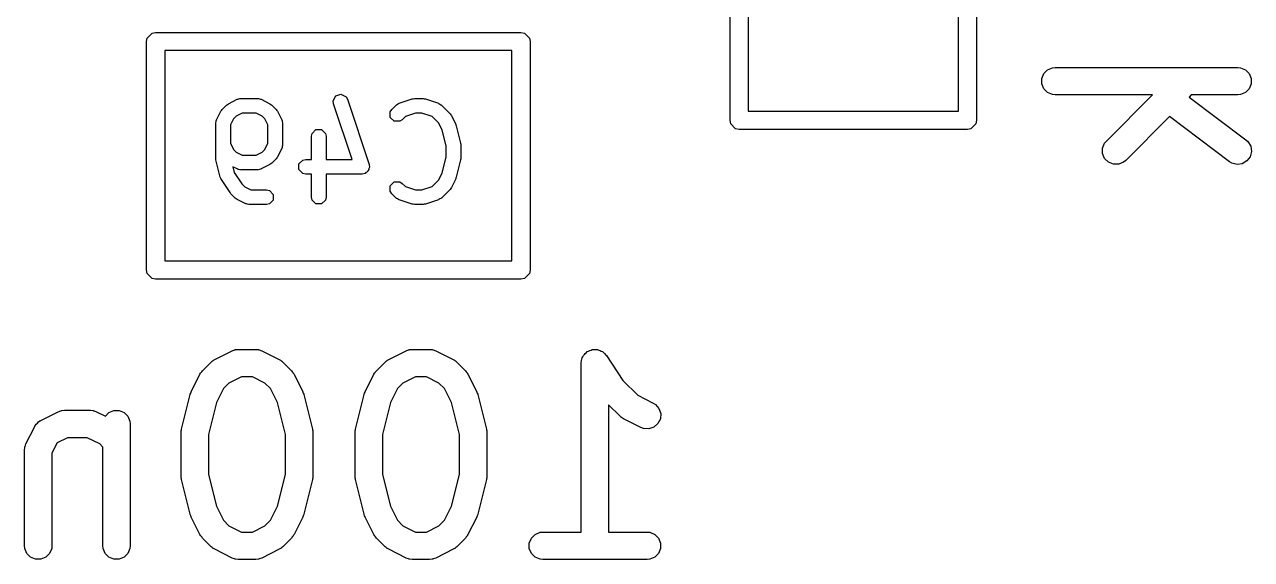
# Model space of a CAD drawing. Header units: inches. Extents: x 0.38 to 5.39, y 0.07 to 3.28.
# Drawn here: x 4.1259 to 4.3904, y 2.0309 to 2.1461 of the extents above; entities that cross this region are included whole.
import ezdxf

# ---------------------------------------------------------------- set-up
doc = ezdxf.new("R2010")
doc.units = ezdxf.units.IN
doc.header["$MEASUREMENT"] = 0
doc.layers.add('BLACK', color=250, linetype='CONTINUOUS')

msp = doc.modelspace()

# ---------------------------------------------------------------- linework, layer by layer
at = {"layer": 'BLACK', "linetype": 'CONTINUOUS'}
for p, q in [((4.27797, 2.12549), (4.27797, 2.20423)), ((4.28191, 2.20226), (4.28191, 2.12746)), ((4.32718, 2.12746), (4.32718, 2.18322)), ((4.33112, 2.18322), (4.33112, 2.12549)), ((4.1522, 2.14246), (4.15235, 2.14322)), ((4.1522, 2.09325), (4.1522, 2.14246)), ((4.15235, 2.14322), (4.15342, 2.14428)), ((4.15342, 2.14428), (4.15417, 2.14443)), ((4.15417, 2.14443), (4.23291, 2.14443)), ((4.23291, 2.14443), (4.23367, 2.14428)), ((4.23367, 2.14428), (4.23473, 2.14322)), ((4.23473, 2.14322), (4.23488, 2.14246)), ((4.23488, 2.14246), (4.23488, 2.09325)), ((4.15614, 2.1405), (4.15614, 2.09522)), ((4.23094, 2.1405), (4.15614, 2.1405)), ((4.23094, 2.09522), (4.23094, 2.1405)), ((4.3464, 2.13638), (4.34746, 2.13682)), ((4.34746, 2.13682), (4.34804, 2.13688)), ((4.34804, 2.13688), (4.38741, 2.13688)), ((4.38741, 2.13688), (4.38799, 2.13682)), ((4.38799, 2.13682), (4.38905, 2.13638)), ((4.34514, 2.1345), (4.34558, 2.13557)), ((4.34514, 2.13335), (4.34514, 2.1345)), ((4.34558, 2.13557), (4.3464, 2.13638)), ((4.38905, 2.13638), (4.38987, 2.13557)), ((4.38987, 2.13557), (4.39031, 2.1345)), ((4.39031, 2.1345), (4.39031, 2.13335)), ((4.34558, 2.13228), (4.34514, 2.13335)), ((4.3464, 2.13147), (4.34558, 2.13228)), ((4.34746, 2.13103), (4.3464, 2.13147)), ((4.38905, 2.13147), (4.38799, 2.13103)), ((4.38987, 2.13228), (4.38905, 2.13147)), ((4.39031, 2.13335), (4.38987, 2.13228)), ((4.16946, 2.12878), (4.16967, 2.12892)), ((4.16967, 2.12892), (4.16987, 2.12907)), ((4.16987, 2.12907), (4.17175, 2.13001)), ((4.17175, 2.13001), (4.17182, 2.13003)), ((4.17182, 2.13003), (4.17185, 2.13006)), ((4.17185, 2.13006), (4.1721, 2.1301)), ((4.1721, 2.1301), (4.17234, 2.13017)), ((4.17234, 2.13017), (4.17237, 2.13016)), ((4.17237, 2.13016), (4.17245, 2.13018)), ((4.17245, 2.13018), (4.1762, 2.13018)), ((4.1762, 2.13018), (4.17628, 2.13016)), ((4.17628, 2.13016), (4.17631, 2.13017)), ((4.17631, 2.13017), (4.17656, 2.1301)), ((4.17656, 2.1301), (4.1768, 2.13006)), ((4.1768, 2.13006), (4.17683, 2.13003)), ((4.17683, 2.13003), (4.17691, 2.13001)), ((4.17691, 2.13001), (4.17878, 2.12907)), ((4.17878, 2.12907), (4.17898, 2.12892)), ((4.17898, 2.12892), (4.17919, 2.12878)), ((4.19244, 2.12965), (4.19298, 2.13073)), ((4.19252, 2.12904), (4.19244, 2.12965)), ((4.19651, 2.11705), (4.19252, 2.12904)), ((4.19298, 2.13073), (4.19412, 2.13111)), ((4.19412, 2.13111), (4.1952, 2.13057)), ((4.1952, 2.13057), (4.19551, 2.13004)), ((4.19551, 2.13004), (4.20019, 2.11598)), ((4.20602, 2.12878), (4.20609, 2.12882)), ((4.20609, 2.12882), (4.2061, 2.12885)), ((4.2061, 2.12885), (4.20632, 2.12898)), ((4.20632, 2.12898), (4.20653, 2.12912)), ((4.20653, 2.12912), (4.20657, 2.12912)), ((4.20657, 2.12912), (4.20664, 2.12916)), ((4.20664, 2.12916), (4.20945, 2.13009)), ((4.20945, 2.13009), (4.2097, 2.13013)), ((4.2097, 2.13013), (4.20995, 2.13018)), ((4.20995, 2.13018), (4.21182, 2.13018)), ((4.21182, 2.13018), (4.21207, 2.13013)), ((4.21207, 2.13013), (4.21232, 2.13009)), ((4.21232, 2.13009), (4.21513, 2.12916)), ((4.21513, 2.12916), (4.2152, 2.12912)), ((4.2152, 2.12912), (4.21524, 2.12912)), ((4.21524, 2.12912), (4.21545, 2.12898)), ((4.21545, 2.12898), (4.21567, 2.12885)), ((4.21567, 2.12885), (4.21568, 2.12882)), ((4.21568, 2.12882), (4.21575, 2.12878)), ((4.34804, 2.13097), (4.34746, 2.13103)), ((4.36903, 2.13097), (4.34804, 2.13097)), ((4.35908, 2.12101), (4.36903, 2.13097)), ((4.37738, 2.13097), (4.37691, 2.13049)), ((4.37691, 2.13049), (4.38918, 2.12129)), ((4.38741, 2.13097), (4.37738, 2.13097)), ((4.38799, 2.13103), (4.38741, 2.13097)), ((4.16729, 2.12556), (4.16823, 2.12743)), ((4.16823, 2.12743), (4.16839, 2.12763)), ((4.16839, 2.12763), (4.16853, 2.12784)), ((4.16853, 2.12784), (4.16946, 2.12878)), ((4.17151, 2.12637), (4.17093, 2.12579)), ((4.17282, 2.12703), (4.17151, 2.12637)), ((4.17583, 2.12703), (4.17282, 2.12703)), ((4.17714, 2.12637), (4.17583, 2.12703)), ((4.17772, 2.12579), (4.17714, 2.12637)), ((4.17919, 2.12878), (4.18013, 2.12784)), ((4.18013, 2.12784), (4.18027, 2.12763)), ((4.18027, 2.12763), (4.18042, 2.12743)), ((4.18042, 2.12743), (4.18136, 2.12556)), ((4.20474, 2.12733), (4.20508, 2.12784)), ((4.20474, 2.12612), (4.20474, 2.12733)), ((4.20508, 2.12784), (4.20602, 2.12878)), ((4.20799, 2.12629), (4.20731, 2.12561)), ((4.2102, 2.12703), (4.20799, 2.12629)), ((4.21157, 2.12703), (4.2102, 2.12703)), ((4.21378, 2.12629), (4.21157, 2.12703)), ((4.21521, 2.12486), (4.21378, 2.12629)), ((4.21575, 2.12878), (4.21762, 2.1269)), ((4.21762, 2.1269), (4.21776, 2.12669)), ((4.21776, 2.12669), (4.21792, 2.12649)), ((4.21792, 2.12649), (4.21886, 2.12462)), ((4.28191, 2.12746), (4.32718, 2.12746)), ((4.37269, 2.12628), (4.36325, 2.11684)), ((4.38564, 2.11656), (4.37269, 2.12628)), ((4.16713, 2.12496), (4.1672, 2.12521)), ((4.16714, 2.12493), (4.16713, 2.12496)), ((4.16713, 2.12485), (4.16714, 2.12493)), ((4.16713, 2.11735), (4.16713, 2.12485)), ((4.1672, 2.12521), (4.16725, 2.12545)), ((4.16725, 2.12545), (4.16727, 2.12548)), ((4.16727, 2.12548), (4.16729, 2.12556)), ((4.17093, 2.12579), (4.17028, 2.12448)), ((4.17028, 2.12448), (4.17028, 2.12054)), ((4.17838, 2.12448), (4.17772, 2.12579)), ((4.17838, 2.12054), (4.17838, 2.12448)), ((4.18136, 2.12556), (4.18138, 2.12548)), ((4.18138, 2.12548), (4.18141, 2.12545)), ((4.18141, 2.12545), (4.18146, 2.12521)), ((4.18146, 2.12521), (4.18152, 2.12496)), ((4.18152, 2.12496), (4.18151, 2.12493)), ((4.18151, 2.12493), (4.18153, 2.12485)), ((4.18153, 2.12485), (4.18153, 2.12016)), ((4.2056, 2.12527), (4.20474, 2.12612)), ((4.2068, 2.12527), (4.2056, 2.12527)), ((4.20731, 2.12561), (4.2068, 2.12527)), ((4.21596, 2.12336), (4.21521, 2.12486)), ((4.21886, 2.12462), (4.2189, 2.12445)), ((4.2189, 2.12445), (4.21897, 2.1243)), ((4.21897, 2.1243), (4.21991, 2.12055)), ((4.27812, 2.12473), (4.27797, 2.12549)), ((4.27918, 2.12367), (4.27812, 2.12473)), ((4.27994, 2.12352), (4.27918, 2.12367)), ((4.32915, 2.12352), (4.27994, 2.12352)), ((4.3299, 2.12367), (4.32915, 2.12352)), ((4.33097, 2.12473), (4.3299, 2.12367)), ((4.33112, 2.12549), (4.33097, 2.12473)), ((4.18775, 2.12204), (4.18787, 2.12264)), ((4.18775, 2.11705), (4.18775, 2.12204)), ((4.18787, 2.12264), (4.18872, 2.12349)), ((4.18872, 2.12349), (4.18993, 2.12349)), ((4.18993, 2.12349), (4.19078, 2.12264)), ((4.19078, 2.12264), (4.1909, 2.12204)), ((4.1909, 2.12204), (4.1909, 2.11705)), ((4.21681, 2.11997), (4.21596, 2.12336)), ((4.35871, 2.12057), (4.35908, 2.12101)), ((4.38918, 2.12129), (4.38961, 2.1209)), ((4.38961, 2.1209), (4.3902, 2.11991)), ((4.17028, 2.12054), (4.17093, 2.11922)), ((4.17093, 2.11922), (4.17151, 2.11865)), ((4.17151, 2.11865), (4.17282, 2.11799)), ((4.17583, 2.11799), (4.17714, 2.11865)), ((4.17714, 2.11865), (4.17772, 2.11922)), ((4.17772, 2.11922), (4.17838, 2.12054)), ((4.18136, 2.11946), (4.18042, 2.11758)), ((4.18138, 2.11954), (4.18136, 2.11946)), ((4.18141, 2.11956), (4.18138, 2.11954)), ((4.18146, 2.11981), (4.18141, 2.11956)), ((4.18152, 2.12005), (4.18146, 2.11981)), ((4.18153, 2.12016), (4.18151, 2.12009)), ((4.18151, 2.12009), (4.18152, 2.12005)), ((4.21681, 2.11755), (4.21681, 2.11997)), ((4.21991, 2.12055), (4.21992, 2.12035)), ((4.21992, 2.12035), (4.21996, 2.12016)), ((4.21996, 2.12016), (4.21996, 2.11735)), ((4.35827, 2.1195), (4.35871, 2.12057)), ((4.35827, 2.11835), (4.35827, 2.1195)), ((4.35871, 2.11729), (4.35827, 2.11835)), ((4.39036, 2.11877), (4.39007, 2.11765)), ((4.3902, 2.11991), (4.39036, 2.11877)), ((4.16717, 2.11716), (4.16713, 2.11735)), ((4.16717, 2.11697), (4.16717, 2.11716)), ((4.16811, 2.11322), (4.16717, 2.11697)), ((4.17282, 2.11799), (4.17583, 2.11799)), ((4.17878, 2.11594), (4.17691, 2.11501)), ((4.17898, 2.1161), (4.17878, 2.11594)), ((4.17919, 2.11624), (4.17898, 2.1161)), ((4.18013, 2.11718), (4.17919, 2.11624)), ((4.18027, 2.11739), (4.18013, 2.11718)), ((4.18042, 2.11758), (4.18027, 2.11739)), ((4.18506, 2.11608), (4.18591, 2.11693)), ((4.18506, 2.11487), (4.18506, 2.11608)), ((4.18591, 2.11693), (4.18651, 2.11705)), ((4.18651, 2.11705), (4.18775, 2.11705)), ((4.1909, 2.11705), (4.19651, 2.11705)), ((4.20019, 2.11598), (4.20027, 2.11537)), ((4.21596, 2.11415), (4.21681, 2.11755)), ((4.21991, 2.11697), (4.21897, 2.11322)), ((4.21992, 2.11716), (4.21991, 2.11697)), ((4.21996, 2.11735), (4.21992, 2.11716)), ((4.35952, 2.11647), (4.35871, 2.11729)), ((4.36059, 2.11603), (4.35952, 2.11647)), ((4.36174, 2.11603), (4.36059, 2.11603)), ((4.3628, 2.11647), (4.36174, 2.11603)), ((4.36325, 2.11684), (4.3628, 2.11647)), ((4.38613, 2.11626), (4.38564, 2.11656)), ((4.38725, 2.11598), (4.38613, 2.11626)), ((4.38839, 2.11614), (4.38725, 2.11598)), ((4.38938, 2.11673), (4.38839, 2.11614)), ((4.39007, 2.11765), (4.38938, 2.11673)), ((4.16823, 2.11298), (4.16811, 2.11322)), ((4.16833, 2.11273), (4.16823, 2.11298)), ((4.17175, 2.11501), (4.17079, 2.11548)), ((4.17079, 2.11548), (4.1711, 2.11425)), ((4.1711, 2.11425), (4.17274, 2.11179)), ((4.17182, 2.11499), (4.17175, 2.11501)), ((4.17185, 2.11496), (4.17182, 2.11499)), ((4.1721, 2.11491), (4.17185, 2.11496)), ((4.17234, 2.11484), (4.1721, 2.11491)), ((4.17237, 2.11486), (4.17234, 2.11484)), ((4.17245, 2.11484), (4.17237, 2.11486)), ((4.1762, 2.11484), (4.17245, 2.11484)), ((4.17628, 2.11486), (4.1762, 2.11484)), ((4.17631, 2.11484), (4.17628, 2.11486)), ((4.17656, 2.11491), (4.17631, 2.11484)), ((4.1768, 2.11496), (4.17656, 2.11491)), ((4.17683, 2.11499), (4.1768, 2.11496)), ((4.17691, 2.11501), (4.17683, 2.11499)), ((4.18591, 2.11402), (4.18506, 2.11487)), ((4.18651, 2.1139), (4.18591, 2.11402)), ((4.18775, 2.1139), (4.18651, 2.1139)), ((4.18775, 2.10892), (4.18775, 2.1139)), ((4.1987, 2.1139), (4.1909, 2.1139)), ((4.1909, 2.1139), (4.1909, 2.10892)), ((4.1993, 2.11402), (4.1987, 2.1139)), ((4.19948, 2.11421), (4.1993, 2.11402)), ((4.19973, 2.11429), (4.19948, 2.11421)), ((4.19989, 2.11462), (4.19973, 2.11429)), ((4.20015, 2.11487), (4.19989, 2.11462)), ((4.20027, 2.11537), (4.20015, 2.11513)), ((4.20015, 2.11513), (4.20015, 2.11487)), ((4.21521, 2.11266), (4.21596, 2.11415)), ((4.2189, 2.11306), (4.21886, 2.1129)), ((4.21897, 2.11322), (4.2189, 2.11306)), ((4.1702, 2.10992), (4.16833, 2.11273)), ((4.17274, 2.11179), (4.17338, 2.11115)), ((4.17338, 2.11115), (4.1747, 2.11049)), ((4.1747, 2.11049), (4.17808, 2.11049)), ((4.17808, 2.11049), (4.17868, 2.11037)), ((4.17868, 2.11037), (4.17953, 2.10952)), ((4.20474, 2.11139), (4.2056, 2.11225)), ((4.20474, 2.11019), (4.20474, 2.11139)), ((4.2056, 2.11225), (4.2068, 2.11225)), ((4.2068, 2.11225), (4.20731, 2.1119)), ((4.20731, 2.1119), (4.20799, 2.11123)), ((4.20799, 2.11123), (4.2102, 2.11049)), ((4.2102, 2.11049), (4.21157, 2.11049)), ((4.21157, 2.11049), (4.21378, 2.11123)), ((4.21378, 2.11123), (4.21521, 2.11266)), ((4.21762, 2.11061), (4.21575, 2.10874)), ((4.21776, 2.11082), (4.21762, 2.11061)), ((4.21792, 2.11102), (4.21776, 2.11082)), ((4.21886, 2.1129), (4.21792, 2.11102)), ((4.17031, 2.10981), (4.1702, 2.10992)), ((4.1704, 2.10968), (4.17031, 2.10981)), ((4.17134, 2.10874), (4.1704, 2.10968)), ((4.17155, 2.1086), (4.17134, 2.10874)), ((4.17175, 2.10844), (4.17155, 2.1086)), ((4.17362, 2.10751), (4.17175, 2.10844)), ((4.17953, 2.10831), (4.17868, 2.10746)), ((4.17953, 2.10952), (4.17953, 2.10831)), ((4.18787, 2.10831), (4.18775, 2.10892)), ((4.18872, 2.10746), (4.18787, 2.10831)), ((4.19078, 2.10831), (4.18993, 2.10746)), ((4.1909, 2.10892), (4.19078, 2.10831)), ((4.20508, 2.10968), (4.20474, 2.11019)), ((4.20602, 2.10874), (4.20508, 2.10968)), ((4.20609, 2.1087), (4.20602, 2.10874)), ((4.2061, 2.10866), (4.20609, 2.1087)), ((4.20632, 2.10854), (4.2061, 2.10866)), ((4.20653, 2.1084), (4.20632, 2.10854)), ((4.20657, 2.1084), (4.20653, 2.1084)), ((4.20664, 2.10836), (4.20657, 2.1084)), ((4.20945, 2.10742), (4.20664, 2.10836)), ((4.21513, 2.10836), (4.21232, 2.10742)), ((4.2152, 2.1084), (4.21513, 2.10836)), ((4.21524, 2.1084), (4.2152, 2.1084)), ((4.21545, 2.10854), (4.21524, 2.1084)), ((4.21567, 2.10866), (4.21545, 2.10854)), ((4.21568, 2.1087), (4.21567, 2.10866)), ((4.21575, 2.10874), (4.21568, 2.1087)), ((4.1737, 2.10749), (4.17362, 2.10751)), ((4.17372, 2.10746), (4.1737, 2.10749)), ((4.17397, 2.10741), (4.17372, 2.10746)), ((4.17422, 2.10734), (4.17397, 2.10741)), ((4.17425, 2.10736), (4.17422, 2.10734)), ((4.17433, 2.10734), (4.17425, 2.10736)), ((4.17808, 2.10734), (4.17433, 2.10734)), ((4.17868, 2.10746), (4.17808, 2.10734)), ((4.18993, 2.10746), (4.18872, 2.10746)), ((4.2097, 2.10739), (4.20945, 2.10742)), ((4.20995, 2.10734), (4.2097, 2.10739)), ((4.21182, 2.10734), (4.20995, 2.10734)), ((4.21207, 2.10739), (4.21182, 2.10734)), ((4.21232, 2.10742), (4.21207, 2.10739)), ((4.15614, 2.09522), (4.23094, 2.09522)), ((4.15235, 2.0925), (4.1522, 2.09325)), ((4.15342, 2.09143), (4.15235, 2.0925)), ((4.23473, 2.0925), (4.23367, 2.09143)), ((4.23488, 2.09325), (4.23473, 2.0925)), ((4.15417, 2.09128), (4.15342, 2.09143)), ((4.23291, 2.09128), (4.15417, 2.09128)), ((4.23367, 2.09143), (4.23291, 2.09128)), ((4.17066, 2.07582), (4.1712, 2.07603)), ((4.1712, 2.07603), (4.17131, 2.07604)), ((4.17131, 2.07604), (4.17141, 2.07608)), ((4.17141, 2.07608), (4.17198, 2.07613)), ((4.17198, 2.07613), (4.17573, 2.07613)), ((4.17573, 2.07613), (4.17631, 2.07608)), ((4.17631, 2.07608), (4.17641, 2.07604)), ((4.17641, 2.07604), (4.17651, 2.07603)), ((4.17651, 2.07603), (4.17705, 2.07582)), ((4.20816, 2.07582), (4.2087, 2.07603)), ((4.2087, 2.07603), (4.2088, 2.07604)), ((4.2088, 2.07604), (4.2089, 2.07608)), ((4.2089, 2.07608), (4.20948, 2.07613)), ((4.20948, 2.07613), (4.21323, 2.07613)), ((4.21323, 2.07613), (4.2138, 2.07608)), ((4.2138, 2.07608), (4.2139, 2.07604)), ((4.2139, 2.07604), (4.21401, 2.07603)), ((4.21401, 2.07603), (4.21455, 2.07582)), ((4.24772, 2.07591), (4.24801, 2.07597)), ((4.24801, 2.07597), (4.24827, 2.07608)), ((4.24827, 2.07608), (4.24857, 2.07608)), ((4.24857, 2.07608), (4.24885, 2.07613)), ((4.24885, 2.07613), (4.24914, 2.07608)), ((4.24914, 2.07608), (4.24942, 2.07608)), ((4.24942, 2.07608), (4.2497, 2.07596)), ((4.2497, 2.07596), (4.24998, 2.07591)), ((4.16427, 2.07152), (4.16615, 2.07339)), ((4.16615, 2.07339), (4.16637, 2.07358)), ((4.16637, 2.07358), (4.16642, 2.07364)), ((4.16642, 2.07364), (4.16651, 2.07369)), ((4.16651, 2.07369), (4.16659, 2.07376)), ((4.16659, 2.07376), (4.16667, 2.07379)), ((4.16667, 2.07379), (4.16691, 2.07395)), ((4.16691, 2.07395), (4.17066, 2.07582)), ((4.17705, 2.07582), (4.1808, 2.07395)), ((4.1808, 2.07395), (4.18105, 2.07379)), ((4.18105, 2.07379), (4.18112, 2.07376)), ((4.18112, 2.07376), (4.1812, 2.07369)), ((4.1812, 2.07369), (4.18129, 2.07364)), ((4.18129, 2.07364), (4.18134, 2.07358)), ((4.18134, 2.07358), (4.18157, 2.07339)), ((4.18157, 2.07339), (4.18345, 2.07152)), ((4.20177, 2.07152), (4.20364, 2.07339)), ((4.20364, 2.07339), (4.20387, 2.07358)), ((4.20387, 2.07358), (4.20392, 2.07364)), ((4.20392, 2.07364), (4.20401, 2.07369)), ((4.20401, 2.07369), (4.20409, 2.07376)), ((4.20409, 2.07376), (4.20416, 2.07379)), ((4.20416, 2.07379), (4.20441, 2.07395)), ((4.20441, 2.07395), (4.20816, 2.07582)), ((4.21455, 2.07582), (4.2183, 2.07395)), ((4.2183, 2.07395), (4.21855, 2.07379)), ((4.21855, 2.07379), (4.21862, 2.07376)), ((4.21862, 2.07376), (4.2187, 2.07369)), ((4.2187, 2.07369), (4.21879, 2.07364)), ((4.21879, 2.07364), (4.21884, 2.07358)), ((4.21884, 2.07358), (4.21907, 2.07339)), ((4.21907, 2.07339), (4.22094, 2.07152)), ((4.2459, 2.07319), (4.24595, 2.07376)), ((4.24595, 2.07376), (4.24606, 2.07403)), ((4.24606, 2.07403), (4.24612, 2.07431)), ((4.24612, 2.07431), (4.24628, 2.07455)), ((4.24628, 2.07455), (4.24639, 2.07482)), ((4.24639, 2.07482), (4.2466, 2.07503)), ((4.2466, 2.07503), (4.24676, 2.07527)), ((4.24676, 2.07527), (4.247, 2.07543)), ((4.247, 2.07543), (4.24721, 2.07564)), ((4.24721, 2.07564), (4.24748, 2.07575)), ((4.24748, 2.07575), (4.24772, 2.07591)), ((4.24998, 2.07591), (4.25022, 2.07575)), ((4.25022, 2.07575), (4.25049, 2.07564)), ((4.25049, 2.07564), (4.2507, 2.07543)), ((4.2507, 2.07543), (4.25094, 2.07527)), ((4.25094, 2.07527), (4.2513, 2.07482)), ((4.2513, 2.07482), (4.2513, 2.07482)), ((4.2513, 2.07482), (4.2513, 2.07482)), ((4.2513, 2.07482), (4.25131, 2.07482)), ((4.25131, 2.07482), (4.25489, 2.06944)), ((4.16184, 2.067), (4.16372, 2.07075)), ((4.16372, 2.07075), (4.16387, 2.071)), ((4.16387, 2.071), (4.1639, 2.07107)), ((4.1639, 2.07107), (4.16397, 2.07115)), ((4.16397, 2.07115), (4.16403, 2.07124)), ((4.16403, 2.07124), (4.16409, 2.07129)), ((4.16409, 2.07129), (4.16427, 2.07152)), ((4.18345, 2.07152), (4.18363, 2.07129)), ((4.18363, 2.07129), (4.18369, 2.07124)), ((4.18369, 2.07124), (4.18375, 2.07115)), ((4.18375, 2.07115), (4.18381, 2.07107)), ((4.18381, 2.07107), (4.18384, 2.071)), ((4.18384, 2.071), (4.184, 2.07075)), ((4.184, 2.07075), (4.18587, 2.067)), ((4.19934, 2.067), (4.20121, 2.07075)), ((4.20121, 2.07075), (4.20137, 2.071)), ((4.20137, 2.071), (4.2014, 2.07107)), ((4.2014, 2.07107), (4.20147, 2.07115)), ((4.20147, 2.07115), (4.20152, 2.07124)), ((4.20152, 2.07124), (4.20158, 2.07129)), ((4.20158, 2.07129), (4.20177, 2.07152)), ((4.22094, 2.07152), (4.22113, 2.07129)), ((4.22113, 2.07129), (4.22119, 2.07124)), ((4.22119, 2.07124), (4.22124, 2.07115)), ((4.22124, 2.07115), (4.22131, 2.07107)), ((4.22131, 2.07107), (4.22134, 2.071)), ((4.22134, 2.071), (4.22149, 2.07075)), ((4.22149, 2.07075), (4.22337, 2.067)), ((4.2459, 2.07318), (4.2459, 2.07319)), ((4.2459, 2.03676), (4.2459, 2.07318)), ((4.2459, 2.07318), (4.2459, 2.07318)), ((4.2459, 2.07318), (4.2459, 2.07318)), ((4.16998, 2.06888), (4.16879, 2.06768)), ((4.17268, 2.07023), (4.16998, 2.06888)), ((4.17504, 2.07023), (4.17268, 2.07023)), ((4.17773, 2.06888), (4.17504, 2.07023)), ((4.17893, 2.06768), (4.17773, 2.06888)), ((4.20748, 2.06888), (4.20628, 2.06768)), ((4.21018, 2.07023), (4.20748, 2.06888)), ((4.21253, 2.07023), (4.21018, 2.07023)), ((4.21523, 2.06888), (4.21253, 2.07023)), ((4.21643, 2.06768), (4.21523, 2.06888)), ((4.25489, 2.06944), (4.2581, 2.06623)), ((4.15975, 2.0589), (4.16162, 2.0664)), ((4.16162, 2.0664), (4.16163, 2.06644)), ((4.16163, 2.06644), (4.16164, 2.06646)), ((4.16164, 2.06646), (4.16173, 2.0667)), ((4.16173, 2.0667), (4.16181, 2.06694)), ((4.16181, 2.06694), (4.16183, 2.06696)), ((4.16183, 2.06696), (4.16184, 2.067)), ((4.16879, 2.06768), (4.16727, 2.06465)), ((4.18045, 2.06465), (4.17893, 2.06768)), ((4.18587, 2.067), (4.18589, 2.06696)), ((4.18589, 2.06696), (4.1859, 2.06694)), ((4.1859, 2.06694), (4.18599, 2.0667)), ((4.18599, 2.0667), (4.18608, 2.06646)), ((4.18608, 2.06646), (4.18608, 2.06644)), ((4.18608, 2.06644), (4.1861, 2.0664)), ((4.1861, 2.0664), (4.18797, 2.0589)), ((4.19724, 2.0589), (4.19912, 2.0664)), ((4.19912, 2.0664), (4.19913, 2.06644)), ((4.19913, 2.06646), (4.19922, 2.0667)), ((4.19913, 2.06644), (4.19913, 2.06646)), ((4.19922, 2.0667), (4.19931, 2.06694)), ((4.19931, 2.06694), (4.19932, 2.06696)), ((4.19932, 2.06696), (4.19934, 2.067)), ((4.20628, 2.06768), (4.20477, 2.06465)), ((4.21794, 2.06465), (4.21643, 2.06768)), ((4.22337, 2.067), (4.22338, 2.06696)), ((4.22338, 2.06696), (4.2234, 2.06694)), ((4.2234, 2.06694), (4.22348, 2.0667)), ((4.22348, 2.0667), (4.22358, 2.06646)), ((4.22358, 2.06646), (4.22358, 2.06644)), ((4.22358, 2.06644), (4.22359, 2.0664)), ((4.22359, 2.0664), (4.22547, 2.0589)), ((4.2581, 2.06623), (4.26142, 2.06457)), ((4.12942, 2.06082), (4.13317, 2.0627)), ((4.13317, 2.0627), (4.13371, 2.0629)), ((4.13371, 2.0629), (4.13381, 2.06291)), ((4.13381, 2.06291), (4.13391, 2.06295)), ((4.13391, 2.06295), (4.13449, 2.06301)), ((4.13449, 2.06301), (4.14011, 2.06301)), ((4.14011, 2.06301), (4.14069, 2.06295)), ((4.14069, 2.06295), (4.14079, 2.06291)), ((4.14079, 2.06291), (4.14089, 2.0629)), ((4.14089, 2.0629), (4.14143, 2.0627)), ((4.14143, 2.0627), (4.14333, 2.06175)), ((4.1441, 2.06251), (4.14516, 2.06295)), ((4.14516, 2.06295), (4.14631, 2.06295)), ((4.14631, 2.06295), (4.14738, 2.06251)), ((4.16727, 2.06465), (4.16556, 2.05782)), ((4.18215, 2.05782), (4.18045, 2.06465)), ((4.20477, 2.06465), (4.20306, 2.05782)), ((4.21965, 2.05782), (4.21794, 2.06465)), ((4.25426, 2.06172), (4.2518, 2.06418)), ((4.2518, 2.06418), (4.2518, 2.03676)), ((4.26142, 2.06457), (4.26191, 2.06426)), ((4.26191, 2.06426), (4.26266, 2.06339)), ((4.26266, 2.06339), (4.26303, 2.0623)), ((4.12841, 2.05999), (4.12869, 2.06024)), ((4.12869, 2.06024), (4.12893, 2.06051)), ((4.12893, 2.06051), (4.12922, 2.0607)), ((4.12922, 2.0607), (4.12928, 2.06075)), ((4.12928, 2.06075), (4.12932, 2.06076)), ((4.12932, 2.06076), (4.12942, 2.06082)), ((4.14333, 2.06175), (4.1441, 2.06251)), ((4.14738, 2.06251), (4.14819, 2.0617)), ((4.14819, 2.0617), (4.14863, 2.06063)), ((4.14863, 2.06063), (4.14869, 2.06006)), ((4.14869, 2.06006), (4.14869, 2.03381)), ((4.25449, 2.06153), (4.25426, 2.06172)), ((4.25454, 2.06147), (4.25449, 2.06153)), ((4.25463, 2.06142), (4.25454, 2.06147)), ((4.25471, 2.06135), (4.25463, 2.06142)), ((4.25478, 2.06132), (4.25471, 2.06135)), ((4.25503, 2.06117), (4.25478, 2.06132)), ((4.25878, 2.05929), (4.25503, 2.06117)), ((4.26243, 2.06012), (4.26156, 2.05937)), ((4.26295, 2.06115), (4.26243, 2.06012)), ((4.26303, 2.0623), (4.26295, 2.06115)), ((4.12622, 2.05575), (4.1281, 2.0595)), ((4.1281, 2.0595), (4.12816, 2.0596)), ((4.12816, 2.0596), (4.12817, 2.05964)), ((4.12817, 2.05964), (4.12822, 2.0597)), ((4.12822, 2.0597), (4.12841, 2.05999)), ((4.15966, 2.05833), (4.15969, 2.05854)), ((4.15967, 2.05828), (4.15966, 2.05833)), ((4.15966, 2.05818), (4.15967, 2.05828)), ((4.15966, 2.04881), (4.15966, 2.05818)), ((4.15969, 2.05854), (4.15971, 2.05876)), ((4.15971, 2.05876), (4.15973, 2.0588)), ((4.15973, 2.0588), (4.15975, 2.0589)), ((4.16556, 2.05782), (4.16556, 2.04917)), ((4.18215, 2.04917), (4.18215, 2.05782)), ((4.18797, 2.0589), (4.18799, 2.0588)), ((4.18799, 2.0588), (4.188, 2.05876)), ((4.188, 2.05876), (4.18802, 2.05854)), ((4.18802, 2.05854), (4.18806, 2.05833)), ((4.18806, 2.05833), (4.18805, 2.05828)), ((4.18805, 2.05828), (4.18806, 2.05818)), ((4.18806, 2.05818), (4.18806, 2.04881)), ((4.19715, 2.05818), (4.19716, 2.05828)), ((4.19715, 2.04881), (4.19715, 2.05818)), ((4.19716, 2.05833), (4.19719, 2.05854)), ((4.19716, 2.05828), (4.19716, 2.05833)), ((4.19719, 2.05854), (4.19721, 2.05876)), ((4.19721, 2.05876), (4.19723, 2.0588)), ((4.19723, 2.0588), (4.19724, 2.0589)), ((4.20306, 2.05782), (4.20306, 2.04917)), ((4.21965, 2.04917), (4.21965, 2.05782)), ((4.22547, 2.0589), (4.22548, 2.0588)), ((4.22548, 2.0588), (4.2255, 2.05876)), ((4.2255, 2.05876), (4.22552, 2.05854)), ((4.22552, 2.05854), (4.22555, 2.05833)), ((4.22555, 2.05833), (4.22554, 2.05828)), ((4.22554, 2.05828), (4.22555, 2.05818)), ((4.22555, 2.05818), (4.22555, 2.04881)), ((4.25932, 2.05908), (4.25878, 2.05929)), ((4.26047, 2.059), (4.25932, 2.05908)), ((4.26156, 2.05937), (4.26047, 2.059)), ((4.12591, 2.05443), (4.12597, 2.05501)), ((4.12597, 2.05501), (4.12601, 2.05511)), ((4.12601, 2.05511), (4.12602, 2.05521)), ((4.12602, 2.05521), (4.12622, 2.05575)), ((4.13294, 2.05598), (4.13182, 2.05374)), ((4.13519, 2.0571), (4.13294, 2.05598)), ((4.13942, 2.0571), (4.13519, 2.0571)), ((4.14211, 2.05576), (4.13942, 2.0571)), ((4.14278, 2.05508), (4.14211, 2.05576)), ((4.14278, 2.03381), (4.14278, 2.05508)), ((4.12591, 2.03381), (4.12591, 2.05443)), ((4.13182, 2.05374), (4.13182, 2.03381)), ((4.15967, 2.04871), (4.15966, 2.04881)), ((4.15966, 2.04866), (4.15967, 2.04871)), ((4.15969, 2.04845), (4.15966, 2.04866)), ((4.15971, 2.04823), (4.15969, 2.04845)), ((4.15973, 2.04819), (4.15971, 2.04823)), ((4.15975, 2.04809), (4.15973, 2.04819)), ((4.16162, 2.04059), (4.15975, 2.04809)), ((4.16556, 2.04917), (4.16727, 2.04234)), ((4.18045, 2.04234), (4.18215, 2.04917)), ((4.18797, 2.04809), (4.1861, 2.04059)), ((4.18799, 2.04819), (4.18797, 2.04809)), ((4.188, 2.04823), (4.18799, 2.04819)), ((4.18802, 2.04845), (4.188, 2.04823)), ((4.18806, 2.04866), (4.18802, 2.04845)), ((4.18806, 2.04881), (4.18805, 2.04871)), ((4.18805, 2.04871), (4.18806, 2.04866)), ((4.19716, 2.04871), (4.19715, 2.04881)), ((4.19716, 2.04866), (4.19716, 2.04871)), ((4.19719, 2.04845), (4.19716, 2.04866)), ((4.19721, 2.04823), (4.19719, 2.04845)), ((4.19723, 2.04819), (4.19721, 2.04823)), ((4.19724, 2.04809), (4.19723, 2.04819)), ((4.19912, 2.04059), (4.19724, 2.04809)), ((4.20306, 2.04917), (4.20477, 2.04234)), ((4.21794, 2.04234), (4.21965, 2.04917)), ((4.22547, 2.04809), (4.22359, 2.04059)), ((4.22548, 2.04819), (4.22547, 2.04809)), ((4.2255, 2.04823), (4.22548, 2.04819)), ((4.22552, 2.04845), (4.2255, 2.04823)), ((4.22555, 2.04866), (4.22552, 2.04845)), ((4.22555, 2.04881), (4.22554, 2.04871)), ((4.22554, 2.04871), (4.22555, 2.04866)), ((4.16727, 2.04234), (4.16879, 2.03931)), ((4.17893, 2.03931), (4.18045, 2.04234)), ((4.20477, 2.04234), (4.20628, 2.03931)), ((4.21643, 2.03931), (4.21794, 2.04234)), ((4.16163, 2.04055), (4.16162, 2.04059)), ((4.16164, 2.04053), (4.16163, 2.04055)), ((4.16173, 2.04029), (4.16164, 2.04053)), ((4.16181, 2.04005), (4.16173, 2.04029)), ((4.16183, 2.04003), (4.16181, 2.04005)), ((4.16184, 2.03999), (4.16183, 2.04003)), ((4.16372, 2.03624), (4.16184, 2.03999)), ((4.16879, 2.03931), (4.16998, 2.03811)), ((4.17773, 2.03811), (4.17893, 2.03931)), ((4.18587, 2.03999), (4.184, 2.03624)), ((4.18589, 2.04003), (4.18587, 2.03999)), ((4.1859, 2.04005), (4.18589, 2.04003)), ((4.18599, 2.04029), (4.1859, 2.04005)), ((4.18608, 2.04053), (4.18599, 2.04029)), ((4.1861, 2.04059), (4.18608, 2.04055)), ((4.18608, 2.04055), (4.18608, 2.04053)), ((4.19913, 2.04055), (4.19912, 2.04059)), ((4.19913, 2.04053), (4.19913, 2.04055)), ((4.19922, 2.04029), (4.19913, 2.04053)), ((4.19931, 2.04005), (4.19922, 2.04029)), ((4.19932, 2.04003), (4.19931, 2.04005)), ((4.19934, 2.03999), (4.19932, 2.04003)), ((4.20121, 2.03624), (4.19934, 2.03999)), ((4.20628, 2.03931), (4.20748, 2.03811)), ((4.21523, 2.03811), (4.21643, 2.03931)), ((4.22337, 2.03999), (4.22149, 2.03624)), ((4.22338, 2.04003), (4.22337, 2.03999)), ((4.2234, 2.04005), (4.22338, 2.04003)), ((4.22348, 2.04029), (4.2234, 2.04005)), ((4.22358, 2.04053), (4.22348, 2.04029)), ((4.22359, 2.04059), (4.22358, 2.04055)), ((4.22358, 2.04055), (4.22358, 2.04053)), ((4.16998, 2.03811), (4.17268, 2.03676)), ((4.17268, 2.03676), (4.17504, 2.03676)), ((4.17504, 2.03676), (4.17773, 2.03811)), ((4.20748, 2.03811), (4.21018, 2.03676)), ((4.21018, 2.03676), (4.21253, 2.03676)), ((4.21253, 2.03676), (4.21523, 2.03811)), ((4.23515, 2.03545), (4.23596, 2.03627)), ((4.23596, 2.03627), (4.23702, 2.03671)), ((4.23702, 2.03671), (4.2376, 2.03676)), ((4.2376, 2.03676), (4.2459, 2.03676)), ((4.2518, 2.03676), (4.2601, 2.03676)), ((4.2601, 2.03676), (4.26067, 2.03671)), ((4.26067, 2.03671), (4.26174, 2.03627)), ((4.26174, 2.03627), (4.26255, 2.03545)), ((4.12597, 2.03323), (4.12591, 2.03381)), ((4.13182, 2.03381), (4.13176, 2.03323)), ((4.14284, 2.03323), (4.14278, 2.03381)), ((4.14869, 2.03381), (4.14863, 2.03323)), ((4.16387, 2.03599), (4.16372, 2.03624)), ((4.1639, 2.03592), (4.16387, 2.03599)), ((4.16397, 2.03584), (4.1639, 2.03592)), ((4.16403, 2.03575), (4.16397, 2.03584)), ((4.16409, 2.0357), (4.16403, 2.03575)), ((4.16427, 2.03547), (4.16409, 2.0357)), ((4.16615, 2.0336), (4.16427, 2.03547)), ((4.18345, 2.03547), (4.18157, 2.0336)), ((4.18363, 2.0357), (4.18345, 2.03547)), ((4.18369, 2.03575), (4.18363, 2.0357)), ((4.18375, 2.03584), (4.18369, 2.03575)), ((4.18381, 2.03592), (4.18375, 2.03584)), ((4.18384, 2.03599), (4.18381, 2.03592)), ((4.184, 2.03624), (4.18384, 2.03599)), ((4.20137, 2.03599), (4.20121, 2.03624)), ((4.2014, 2.03592), (4.20137, 2.03599)), ((4.20147, 2.03584), (4.2014, 2.03592)), ((4.20152, 2.03575), (4.20147, 2.03584)), ((4.20158, 2.0357), (4.20152, 2.03575)), ((4.20177, 2.03547), (4.20158, 2.0357)), ((4.20364, 2.0336), (4.20177, 2.03547)), ((4.22094, 2.03547), (4.21907, 2.0336)), ((4.22113, 2.0357), (4.22094, 2.03547)), ((4.22119, 2.03575), (4.22113, 2.0357)), ((4.22124, 2.03584), (4.22119, 2.03575)), ((4.22131, 2.03592), (4.22124, 2.03584)), ((4.22134, 2.03599), (4.22131, 2.03592)), ((4.22149, 2.03624), (4.22134, 2.03599)), ((4.2347, 2.03439), (4.23515, 2.03545)), ((4.2347, 2.03323), (4.2347, 2.03439)), ((4.26255, 2.03545), (4.26299, 2.03439)), ((4.26299, 2.03439), (4.26299, 2.03323)), ((4.12641, 2.03217), (4.12597, 2.03323)), ((4.12722, 2.03136), (4.12641, 2.03217)), ((4.12829, 2.03091), (4.12722, 2.03136)), ((4.1305, 2.03136), (4.12944, 2.03091)), ((4.13132, 2.03217), (4.1305, 2.03136)), ((4.13176, 2.03323), (4.13132, 2.03217)), ((4.14328, 2.03217), (4.14284, 2.03323)), ((4.1441, 2.03136), (4.14328, 2.03217)), ((4.14516, 2.03091), (4.1441, 2.03136)), ((4.14738, 2.03136), (4.14631, 2.03091)), ((4.14819, 2.03217), (4.14738, 2.03136)), ((4.14863, 2.03323), (4.14819, 2.03217)), ((4.16637, 2.03341), (4.16615, 2.0336)), ((4.16642, 2.03335), (4.16637, 2.03341)), ((4.16651, 2.0333), (4.16642, 2.03335)), ((4.16659, 2.03323), (4.16651, 2.0333)), ((4.16667, 2.0332), (4.16659, 2.03323)), ((4.16691, 2.03304), (4.16667, 2.0332)), ((4.17066, 2.03117), (4.16691, 2.03304)), ((4.1712, 2.03096), (4.17066, 2.03117)), ((4.17131, 2.03095), (4.1712, 2.03096)), ((4.17651, 2.03096), (4.17641, 2.03095)), ((4.17705, 2.03117), (4.17651, 2.03096)), ((4.1808, 2.03304), (4.17705, 2.03117)), ((4.18105, 2.0332), (4.1808, 2.03304)), ((4.18112, 2.03323), (4.18105, 2.0332)), ((4.1812, 2.0333), (4.18112, 2.03323)), ((4.18129, 2.03335), (4.1812, 2.0333)), ((4.18134, 2.03341), (4.18129, 2.03335)), ((4.18157, 2.0336), (4.18134, 2.03341)), ((4.20387, 2.03341), (4.20364, 2.0336)), ((4.20392, 2.03335), (4.20387, 2.03341)), ((4.20401, 2.0333), (4.20392, 2.03335)), ((4.20409, 2.03323), (4.20401, 2.0333)), ((4.20416, 2.0332), (4.20409, 2.03323)), ((4.20441, 2.03304), (4.20416, 2.0332)), ((4.20816, 2.03117), (4.20441, 2.03304)), ((4.2087, 2.03096), (4.20816, 2.03117)), ((4.2088, 2.03095), (4.2087, 2.03096)), ((4.21401, 2.03096), (4.2139, 2.03095)), ((4.21455, 2.03117), (4.21401, 2.03096)), ((4.2183, 2.03304), (4.21455, 2.03117)), ((4.21855, 2.0332), (4.2183, 2.03304)), ((4.21862, 2.03323), (4.21855, 2.0332)), ((4.2187, 2.0333), (4.21862, 2.03323)), ((4.21879, 2.03335), (4.2187, 2.0333)), ((4.21884, 2.03341), (4.21879, 2.03335)), ((4.21907, 2.0336), (4.21884, 2.03341)), ((4.23515, 2.03217), (4.2347, 2.03323)), ((4.23596, 2.03136), (4.23515, 2.03217)), ((4.23702, 2.03091), (4.23596, 2.03136)), ((4.26174, 2.03136), (4.26067, 2.03091)), ((4.26255, 2.03217), (4.26174, 2.03136)), ((4.26299, 2.03323), (4.26255, 2.03217)), ((4.12944, 2.03091), (4.12829, 2.03091)), ((4.14631, 2.03091), (4.14516, 2.03091)), ((4.17141, 2.03091), (4.17131, 2.03095)), ((4.17198, 2.03086), (4.17141, 2.03091)), ((4.17573, 2.03086), (4.17198, 2.03086)), ((4.17631, 2.03091), (4.17573, 2.03086)), ((4.17641, 2.03095), (4.17631, 2.03091)), ((4.2089, 2.03091), (4.2088, 2.03095)), ((4.20948, 2.03086), (4.2089, 2.03091)), ((4.21323, 2.03086), (4.20948, 2.03086)), ((4.2138, 2.03091), (4.21323, 2.03086)), ((4.2139, 2.03095), (4.2138, 2.03091)), ((4.2376, 2.03086), (4.23702, 2.03091)), ((4.2601, 2.03086), (4.2376, 2.03086)), ((4.26067, 2.03091), (4.2601, 2.03086))]:
    msp.add_line(p, q, dxfattribs=at)

doc.saveas('drawing.dxf')
